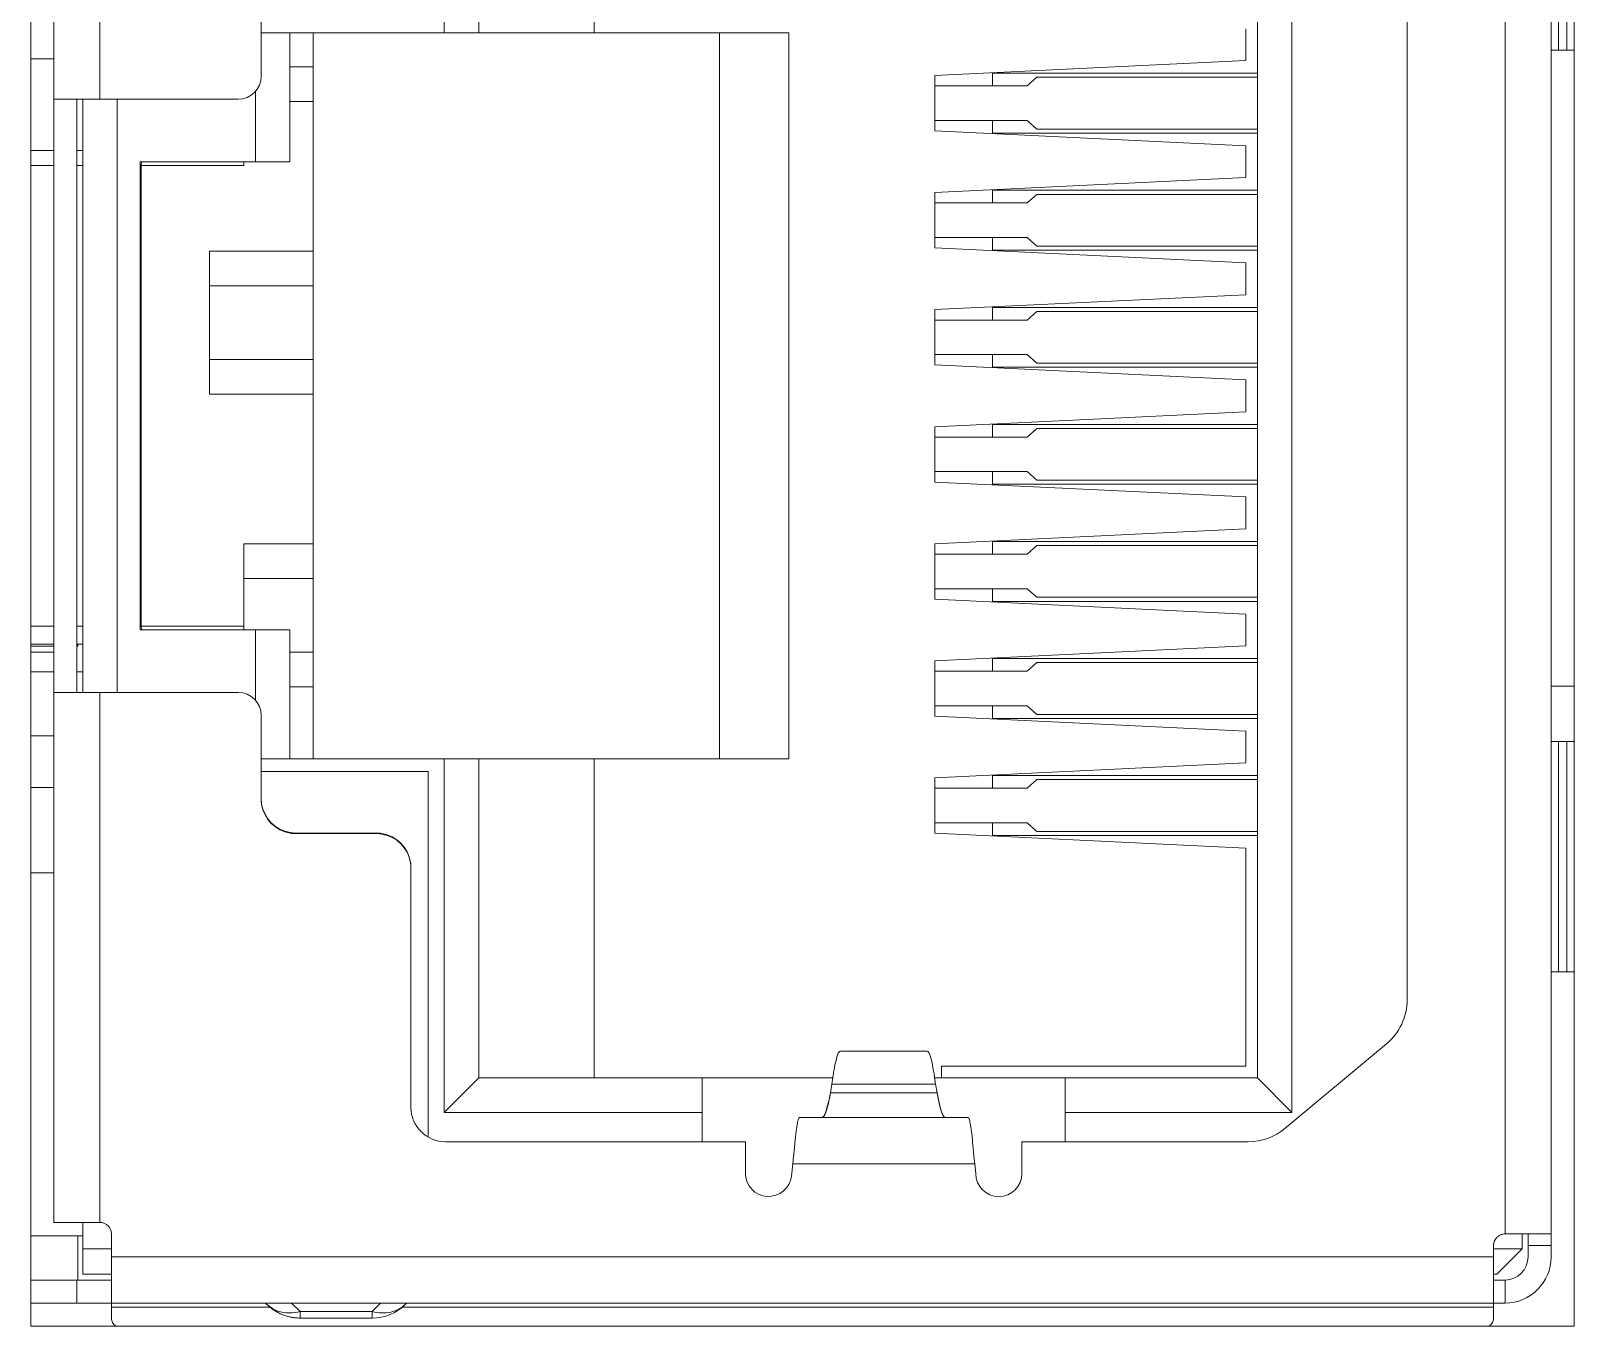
# Model space of a CAD drawing. Header units: millimetres. Extents: x 0 to 900, y 0 to 297.
# Drawn here: x 707.22 to 708.895, y 147.562 to 148.967 of the extents above; entities that cross this region are included whole.
import ezdxf

# ---------------------------------------------------------------- set-up
doc = ezdxf.new("R2010")
doc.units = ezdxf.units.MM

# ---------------------------------------------------------------- blocks, each defined once
blk = doc.blocks.new('DVS-005R00')
at = {"color": 7, "linetype": 'Continuous', "lineweight": 0}
for p, q in [((7.75, 76.05), (7.75, 92.2)), ((21.15, 92.2), (21.15, 76.05)), ((20.55, 76.85), (20.55, 91.4)), ((20.55, 76.85), (20.55, 91.4)), ((20.95, 91.4), (20.95, 76.85)), ((20.95, 91.4), (20.95, 76.85)), ((7.95, 86.7), (7.95, 91.3)), ((7.95, 86.7), (7.95, 91.3)), ((8.35, 91.3), (8.35, 86.7)), ((8.35, 91.3), (8.35, 86.7)), ((11.34, 87.275), (11.34, 90.345)), ((11.34, 90.345), (11.34, 87.275)), ((18.7, 90.345), (18.7, 77.905)), ((18.7, 77.905), (18.7, 90.345)), ((9.75, 90.3), (9.75, 86.9)), ((9.75, 86.9), (9.75, 90.3)), ((11.64, 90.045), (11.64, 87.275)), ((11.64, 87.275), (11.64, 90.045)), ((12.64, 87.275), (12.64, 90.045)), ((18.4, 78.205), (18.4, 90.045)), ((18.4, 78.205), (18.4, 90.045)), ((19.7, 78.884), (19.7, 89.366)), ((19.7, 78.884), (19.7, 89.366)), ((21.015, 89.125), (21.015, 87.125)), ((21.088, 87.125), (21.088, 89.125)), ((11.34, 87.275), (9.75, 87.275)), ((9.75, 87.275), (11.34, 87.275)), ((10, 87.275), (10, 86.155)), ((10, 86.155), (10, 87.275)), ((10.2, 87.275), (10.2, 80.975)), ((10.2, 87.275), (10.2, 80.975)), ((11.34, 87.275), (11.64, 87.275)), ((11.34, 87.275), (11.64, 87.275)), ((11.64, 87.275), (12.64, 87.275)), ((14.33, 87.275), (12.64, 87.275)), ((14.33, 87.275), (12.64, 87.275)), ((13.73, 80.975), (13.73, 87.275)), ((13.73, 80.975), (13.73, 87.275)), ((14.33, 87.275), (14.33, 80.975)), ((14.33, 80.975), (14.33, 87.275)), ((18.3, 87.311), (18.3, 87.035)), ((18.3, 87.311), (18.3, 87.035)), ((20.95, 87.125), (21.015, 87.125)), ((21.015, 87.125), (21.088, 87.125)), ((21.088, 87.125), (21.15, 87.125)), ((7.75, 87.05), (7.95, 87.05)), ((7.95, 87.05), (7.75, 87.05)), ((10, 86.98), (10.2, 86.98)), ((10, 86.98), (10.2, 86.98)), ((18.3, 87.035), (15.6, 86.905)), ((18.3, 87.035), (15.6, 86.905)), ((15.6, 86.905), (15.6, 86.815)), ((15.6, 86.905), (15.6, 86.815)), ((18.4, 86.925), (16.1, 86.925)), ((16.1, 86.925), (16.1, 86.815)), ((16.1, 86.925), (16.1, 86.815)), ((18.4, 86.925), (16.1, 86.925)), ((16.402, 86.815), (16.485, 86.89)), ((16.402, 86.815), (16.485, 86.89)), ((16.485, 86.89), (18.4, 86.89)), ((18.4, 86.89), (16.485, 86.89)), ((7.95, 86.7), (8.168, 86.7)), ((7.95, 86.7), (7.95, 81.55)), ((7.95, 86.7), (8.168, 86.7)), ((7.95, 86.7), (7.95, 81.55)), ((8.15, 81.55), (8.15, 86.7)), ((8.15, 86.7), (8.15, 81.55)), ((8.168, 86.7), (8.35, 86.7)), ((8.168, 86.7), (8.35, 86.7)), ((8.2, 81.55), (8.2, 86.7)), ((8.2, 86.7), (8.2, 81.55)), ((9.55, 86.7), (8.35, 86.7)), ((8.35, 86.7), (9.55, 86.7)), ((8.5, 86.7), (8.5, 81.55)), ((8.5, 81.55), (8.5, 86.7)), ((9.7, 86.155), (9.7, 86.769)), ((9.7, 86.769), (9.7, 86.155)), ((15.6, 86.815), (16.402, 86.815)), ((15.6, 86.815), (15.6, 86.515)), ((15.6, 86.815), (15.6, 86.515)), ((15.6, 86.815), (16.402, 86.815)), ((10.2, 86.68), (10, 86.68)), ((10.2, 86.68), (10, 86.68)), ((16.402, 86.515), (15.6, 86.515)), ((15.6, 86.515), (15.6, 86.425)), ((15.6, 86.515), (15.6, 86.425)), ((16.402, 86.515), (15.6, 86.515)), ((16.1, 86.515), (16.1, 86.405)), ((16.1, 86.515), (16.1, 86.405)), ((16.485, 86.44), (16.402, 86.515)), ((16.485, 86.44), (16.402, 86.515)), ((18.4, 86.44), (16.485, 86.44)), ((16.485, 86.44), (18.4, 86.44)), ((15.6, 86.425), (18.3, 86.295)), ((15.6, 86.425), (18.3, 86.295)), ((16.1, 86.405), (18.4, 86.405)), ((16.1, 86.405), (18.4, 86.405)), ((7.95, 86.255), (7.75, 86.255)), ((7.75, 86.255), (7.95, 86.255)), ((8.2, 86.255), (8.15, 86.255)), ((8.15, 86.255), (8.2, 86.255)), ((18.3, 86.295), (18.3, 86.019)), ((18.3, 86.295), (18.3, 86.019)), ((7.95, 86.125), (7.75, 86.125)), ((7.95, 86.125), (7.75, 86.125)), ((8.2, 86.125), (8.15, 86.125)), ((8.2, 86.125), (8.15, 86.125)), ((8.7, 86.155), (8.7, 82.095)), ((9.7, 86.155), (8.7, 86.155)), ((8.7, 86.155), (9.7, 86.155)), ((8.7, 82.095), (8.7, 86.155)), ((8.707, 86.125), (8.711, 86.154)), ((8.711, 86.154), (8.707, 86.125)), ((8.707, 82.125), (8.707, 86.125)), ((8.707, 86.125), (9.6, 86.125)), ((8.707, 86.125), (8.707, 82.125)), ((9.6, 86.125), (8.707, 86.125)), ((9.6, 86.125), (9.6, 86.155)), ((9.6, 86.125), (9.6, 86.155)), ((9.7, 86.155), (10, 86.155)), ((9.7, 86.155), (10, 86.155)), ((18.3, 86.019), (15.6, 85.889)), ((18.3, 86.019), (15.6, 85.889)), ((18.4, 85.909), (16.1, 85.909)), ((16.1, 85.909), (16.1, 85.799)), ((16.1, 85.909), (16.1, 85.799)), ((18.4, 85.909), (16.1, 85.909)), ((15.6, 85.889), (15.6, 85.799)), ((15.6, 85.889), (15.6, 85.799)), ((15.6, 85.799), (16.402, 85.799)), ((15.6, 85.799), (15.6, 85.499)), ((15.6, 85.799), (15.6, 85.499)), ((15.6, 85.799), (16.402, 85.799)), ((16.402, 85.799), (16.485, 85.874)), ((16.402, 85.799), (16.485, 85.874)), ((16.485, 85.874), (18.4, 85.874)), ((18.4, 85.874), (16.485, 85.874)), ((16.402, 85.499), (15.6, 85.499)), ((15.6, 85.499), (15.6, 85.409)), ((15.6, 85.499), (15.6, 85.409)), ((16.402, 85.499), (15.6, 85.499)), ((16.1, 85.499), (16.1, 85.389)), ((16.1, 85.499), (16.1, 85.389)), ((16.485, 85.424), (16.402, 85.499)), ((16.485, 85.424), (16.402, 85.499)), ((9.3, 84.14), (9.3, 85.38)), ((9.3, 85.38), (10.2, 85.38)), ((9.3, 85.38), (9.3, 84.14)), ((10.2, 85.38), (9.3, 85.38)), ((15.6, 85.409), (18.3, 85.279)), ((15.6, 85.409), (18.3, 85.279)), ((16.1, 85.389), (18.4, 85.389)), ((16.1, 85.389), (18.4, 85.389)), ((18.4, 85.424), (16.485, 85.424)), ((16.485, 85.424), (18.4, 85.424)), ((18.3, 85.279), (18.3, 85.003)), ((18.3, 85.279), (18.3, 85.003)), ((10.2, 85.08), (9.3, 85.08)), ((10.2, 85.08), (9.3, 85.08)), ((18.3, 85.003), (15.6, 84.873)), ((18.3, 85.003), (15.6, 84.873)), ((15.6, 84.873), (15.6, 84.783)), ((15.6, 84.873), (15.6, 84.783)), ((18.4, 84.893), (16.1, 84.893)), ((16.1, 84.893), (16.1, 84.783)), ((16.1, 84.893), (16.1, 84.783)), ((18.4, 84.893), (16.1, 84.893)), ((16.402, 84.783), (16.485, 84.858)), ((16.402, 84.783), (16.485, 84.858)), ((16.485, 84.858), (18.4, 84.858)), ((18.4, 84.858), (16.485, 84.858)), ((15.6, 84.783), (16.402, 84.783)), ((15.6, 84.783), (15.6, 84.483)), ((15.6, 84.783), (15.6, 84.483)), ((15.6, 84.783), (16.402, 84.783)), ((9.3, 84.44), (10.2, 84.44)), ((9.3, 84.44), (10.2, 84.44)), ((16.402, 84.483), (15.6, 84.483)), ((15.6, 84.483), (15.6, 84.393)), ((15.6, 84.483), (15.6, 84.393)), ((16.402, 84.483), (15.6, 84.483)), ((16.1, 84.483), (16.1, 84.373)), ((16.1, 84.483), (16.1, 84.373)), ((16.485, 84.408), (16.402, 84.483)), ((16.485, 84.408), (16.402, 84.483)), ((15.6, 84.393), (18.3, 84.263)), ((15.6, 84.393), (18.3, 84.263)), ((16.1, 84.373), (18.4, 84.373)), ((16.1, 84.373), (18.4, 84.373)), ((18.4, 84.408), (16.485, 84.408)), ((16.485, 84.408), (18.4, 84.408)), ((18.3, 84.263), (18.3, 83.987)), ((18.3, 84.263), (18.3, 83.987)), ((10.2, 84.14), (9.3, 84.14)), ((9.3, 84.14), (10.2, 84.14)), ((18.3, 83.987), (15.6, 83.857)), ((18.3, 83.987), (15.6, 83.857)), ((15.6, 83.857), (15.6, 83.767)), ((15.6, 83.857), (15.6, 83.767)), ((15.6, 83.767), (16.402, 83.767)), ((15.6, 83.767), (15.6, 83.467)), ((15.6, 83.767), (15.6, 83.467)), ((15.6, 83.767), (16.402, 83.767)), ((18.4, 83.877), (16.1, 83.877)), ((16.1, 83.877), (16.1, 83.767)), ((16.1, 83.877), (16.1, 83.767)), ((18.4, 83.877), (16.1, 83.877)), ((16.402, 83.767), (16.485, 83.842)), ((16.402, 83.767), (16.485, 83.842)), ((16.485, 83.842), (18.4, 83.842)), ((18.4, 83.842), (16.485, 83.842)), ((16.402, 83.467), (15.6, 83.467)), ((15.6, 83.467), (15.6, 83.377)), ((15.6, 83.467), (15.6, 83.377)), ((16.402, 83.467), (15.6, 83.467)), ((15.6, 83.377), (18.3, 83.247)), ((15.6, 83.377), (18.3, 83.247)), ((16.1, 83.467), (16.1, 83.357)), ((16.1, 83.467), (16.1, 83.357)), ((16.1, 83.357), (18.4, 83.357)), ((16.1, 83.357), (18.4, 83.357)), ((16.485, 83.392), (16.402, 83.467)), ((16.485, 83.392), (16.402, 83.467)), ((18.4, 83.392), (16.485, 83.392)), ((16.485, 83.392), (18.4, 83.392)), ((18.3, 83.247), (18.3, 82.971)), ((18.3, 83.247), (18.3, 82.971)), ((18.3, 82.971), (15.6, 82.841)), ((18.3, 82.971), (15.6, 82.841)), ((9.6, 82.84), (9.6, 82.125)), ((9.6, 82.84), (10.2, 82.84)), ((9.6, 82.84), (9.6, 82.125)), ((10.2, 82.84), (9.6, 82.84)), ((15.6, 82.841), (15.6, 82.751)), ((15.6, 82.841), (15.6, 82.751)), ((18.4, 82.861), (16.1, 82.861)), ((16.1, 82.861), (16.1, 82.751)), ((16.1, 82.861), (16.1, 82.751)), ((18.4, 82.861), (16.1, 82.861)), ((16.402, 82.751), (16.485, 82.826)), ((16.402, 82.751), (16.485, 82.826)), ((16.485, 82.826), (18.4, 82.826)), ((18.4, 82.826), (16.485, 82.826)), ((15.6, 82.751), (16.402, 82.751)), ((15.6, 82.751), (15.6, 82.451)), ((15.6, 82.751), (16.402, 82.751)), ((15.6, 82.751), (15.6, 82.451)), ((10.2, 82.54), (9.6, 82.54)), ((10.2, 82.54), (9.6, 82.54)), ((16.402, 82.451), (15.6, 82.451)), ((15.6, 82.451), (15.6, 82.361)), ((16.402, 82.451), (15.6, 82.451)), ((15.6, 82.451), (15.6, 82.361)), ((16.1, 82.451), (16.1, 82.341)), ((16.1, 82.451), (16.1, 82.341)), ((16.485, 82.376), (16.402, 82.451)), ((16.485, 82.376), (16.402, 82.451)), ((15.6, 82.361), (18.3, 82.231)), ((15.6, 82.361), (18.3, 82.231)), ((16.1, 82.341), (18.4, 82.341)), ((16.1, 82.341), (18.4, 82.341)), ((18.4, 82.376), (16.485, 82.376)), ((16.485, 82.376), (18.4, 82.376)), ((18.3, 82.231), (18.3, 81.955)), ((18.3, 82.231), (18.3, 81.955)), ((7.95, 82.125), (7.75, 82.125)), ((7.75, 82.125), (7.95, 82.125)), ((8.2, 82.125), (8.15, 82.125)), ((8.15, 82.125), (8.2, 82.125)), ((8.7, 82.095), (9.7, 82.095)), ((8.7, 82.095), (9.7, 82.095)), ((8.711, 82.096), (8.707, 82.125)), ((8.707, 82.125), (9.6, 82.125)), ((8.707, 82.125), (8.711, 82.096)), ((9.6, 82.125), (8.707, 82.125)), ((9.6, 82.095), (9.6, 82.125)), ((9.6, 82.095), (9.6, 82.125)), ((10, 82.095), (9.7, 82.095)), ((9.7, 81.481), (9.7, 82.095)), ((10, 82.095), (9.7, 82.095)), ((9.7, 82.095), (9.7, 81.481)), ((10, 82.095), (10, 80.975)), ((10, 80.975), (10, 82.095)), ((7.75, 81.97), (7.95, 81.97)), ((7.95, 81.97), (7.75, 81.97)), ((7.95, 81.952), (7.75, 81.952)), ((7.75, 81.901), (7.95, 81.901)), ((8.15, 81.97), (8.2, 81.97)), ((8.2, 81.97), (8.15, 81.97)), ((8.159, 81.952), (8.15, 81.952)), ((8.159, 81.952), (8.159, 81.97)), ((10, 81.9), (10.2, 81.9)), ((10, 81.9), (10.2, 81.9)), ((18.3, 81.955), (15.6, 81.825)), ((18.3, 81.955), (15.6, 81.825)), ((15.6, 81.825), (15.6, 81.735)), ((15.6, 81.825), (15.6, 81.735)), ((18.4, 81.845), (16.1, 81.845)), ((16.1, 81.845), (16.1, 81.735)), ((16.1, 81.845), (16.1, 81.735)), ((18.4, 81.845), (16.1, 81.845)), ((16.402, 81.735), (16.485, 81.81)), ((16.402, 81.735), (16.485, 81.81)), ((16.485, 81.81), (18.4, 81.81)), ((18.4, 81.81), (16.485, 81.81)), ((7.95, 81.729), (7.75, 81.729)), ((8.2, 81.729), (8.15, 81.729)), ((15.6, 81.735), (16.402, 81.735)), ((15.6, 81.735), (15.6, 81.435)), ((15.6, 81.735), (15.6, 81.435)), ((15.6, 81.735), (16.402, 81.735)), ((7.95, 76.95), (7.95, 81.55)), ((7.955, 81.55), (7.95, 81.55)), ((7.955, 81.55), (7.95, 81.55)), ((7.95, 76.95), (7.95, 81.55)), ((7.97, 81.55), (7.955, 81.55)), ((7.97, 81.55), (7.955, 81.55)), ((7.994, 81.55), (7.97, 81.55)), ((7.994, 81.55), (7.97, 81.55)), ((8.027, 81.55), (7.994, 81.55)), ((8.027, 81.55), (7.994, 81.55)), ((8.067, 81.55), (8.027, 81.55)), ((8.067, 81.55), (8.027, 81.55)), ((8.115, 81.55), (8.067, 81.55)), ((8.115, 81.55), (8.067, 81.55)), ((8.15, 81.55), (8.115, 81.55)), ((8.15, 81.55), (8.115, 81.55)), ((8.168, 81.55), (8.15, 81.55)), ((8.168, 81.55), (8.15, 81.55)), ((8.226, 81.55), (8.168, 81.55)), ((8.226, 81.55), (8.168, 81.55)), ((8.286, 81.55), (8.226, 81.55)), ((8.286, 81.55), (8.226, 81.55)), ((8.35, 81.55), (8.286, 81.55)), ((8.35, 81.55), (8.286, 81.55)), ((8.35, 81.55), (9.55, 81.55)), ((8.35, 81.55), (8.35, 76.95)), ((8.35, 81.55), (9.55, 81.55)), ((8.35, 81.55), (8.35, 76.95)), ((10.2, 81.6), (10, 81.6)), ((10, 81.6), (10.2, 81.6)), ((20.95, 81.604), (21.15, 81.604)), ((9.75, 81.35), (9.75, 80.63)), ((9.75, 81.35), (9.75, 80.63)), ((16.402, 81.435), (15.6, 81.435)), ((15.6, 81.435), (15.6, 81.345)), ((15.6, 81.435), (15.6, 81.345)), ((16.402, 81.435), (15.6, 81.435)), ((15.6, 81.345), (18.3, 81.215)), ((15.6, 81.345), (18.3, 81.215)), ((16.1, 81.435), (16.1, 81.325)), ((16.1, 81.435), (16.1, 81.325)), ((16.485, 81.36), (16.402, 81.435)), ((16.485, 81.36), (16.402, 81.435)), ((18.4, 81.36), (16.485, 81.36)), ((16.485, 81.36), (18.4, 81.36)), ((16.1, 81.325), (18.4, 81.325)), ((16.1, 81.325), (18.4, 81.325)), ((18.3, 81.215), (18.3, 80.939)), ((18.3, 81.215), (18.3, 80.939)), ((7.95, 81.175), (7.75, 81.175)), ((7.75, 81.175), (7.95, 81.175)), ((21.015, 81.125), (20.95, 81.125)), ((21.015, 81.125), (21.088, 81.125)), ((21.015, 81.125), (21.015, 79.125)), ((21.15, 81.125), (21.088, 81.125)), ((21.088, 79.125), (21.088, 81.125)), ((9.75, 80.975), (11.34, 80.975)), ((11.34, 80.975), (9.75, 80.975)), ((11.64, 80.975), (11.34, 80.975)), ((11.34, 77.905), (11.34, 80.975)), ((11.64, 80.975), (11.34, 80.975)), ((11.34, 80.975), (11.34, 77.905)), ((11.64, 80.975), (11.64, 78.205)), ((12.64, 80.975), (11.64, 80.975)), ((11.64, 80.975), (11.64, 78.205)), ((12.64, 80.975), (14.33, 80.975)), ((12.64, 80.975), (12.64, 78.205)), ((12.64, 80.975), (14.33, 80.975)), ((18.3, 80.939), (15.6, 80.809)), ((18.3, 80.939), (15.6, 80.809)), ((9.75, 80.865), (11.2, 80.865)), ((11.2, 77.691), (11.2, 80.865)), ((15.6, 80.809), (15.6, 80.719)), ((15.6, 80.719), (15.6, 80.809)), ((18.4, 80.829), (16.1, 80.829)), ((16.1, 80.829), (16.1, 80.719)), ((16.1, 80.829), (16.1, 80.719)), ((18.4, 80.829), (16.1, 80.829)), ((7.75, 80.725), (7.95, 80.725)), ((7.95, 80.725), (7.75, 80.725)), ((15.6, 80.719), (16.402, 80.719)), ((15.6, 80.719), (15.6, 80.419)), ((15.6, 80.719), (16.402, 80.719)), ((15.6, 80.419), (15.6, 80.719)), ((16.402, 80.719), (16.485, 80.794)), ((16.402, 80.719), (16.485, 80.794)), ((16.485, 80.794), (18.4, 80.794)), ((18.4, 80.794), (16.485, 80.794)), ((9.75, 80.63), (9.75, 80.625)), ((16.402, 80.419), (15.6, 80.419)), ((15.6, 80.419), (15.6, 80.329)), ((16.402, 80.419), (15.6, 80.419)), ((15.6, 80.329), (15.6, 80.419)), ((16.1, 80.419), (16.1, 80.309)), ((16.1, 80.419), (16.1, 80.309)), ((16.485, 80.344), (16.402, 80.419)), ((16.485, 80.344), (16.402, 80.419)), ((10.75, 80.33), (10.05, 80.33)), ((10.05, 80.325), (10.75, 80.325)), ((15.6, 80.329), (18.3, 80.199)), ((15.6, 80.329), (18.3, 80.199)), ((16.1, 80.309), (18.4, 80.309)), ((16.1, 80.309), (18.4, 80.309)), ((18.4, 80.344), (16.485, 80.344)), ((16.485, 80.344), (18.4, 80.344)), ((18.3, 80.199), (18.3, 78.305)), ((18.3, 80.199), (18.3, 78.305)), ((11.05, 80.025), (11.05, 80.03)), ((11.05, 80.025), (11.05, 77.95)), ((11.05, 77.95), (11.05, 80.025)), ((7.75, 79.985), (7.95, 79.985)), ((7.75, 79.985), (7.95, 79.985)), ((20.95, 79.125), (21.015, 79.125)), ((21.088, 79.125), (21.015, 79.125)), ((21.088, 79.125), (21.15, 79.125)), ((14.749, 78.388), (14.755, 78.406)), ((14.749, 78.388), (14.755, 78.406)), ((14.755, 78.406), (14.76, 78.418)), ((14.755, 78.406), (14.76, 78.418)), ((14.76, 78.418), (14.772, 78.434)), ((14.76, 78.418), (14.772, 78.434)), ((14.772, 78.434), (14.779, 78.437)), ((14.772, 78.434), (14.779, 78.437)), ((14.779, 78.437), (15.531, 78.437)), ((14.779, 78.437), (15.531, 78.437)), ((15.531, 78.437), (15.539, 78.434)), ((15.531, 78.437), (15.539, 78.434)), ((15.539, 78.434), (15.542, 78.43)), ((15.539, 78.434), (15.542, 78.43)), ((15.542, 78.43), (15.55, 78.418)), ((15.542, 78.43), (15.55, 78.418)), ((15.55, 78.418), (15.555, 78.405)), ((15.55, 78.418), (15.555, 78.405)), ((15.555, 78.405), (15.561, 78.388)), ((15.555, 78.405), (15.561, 78.388)), ((18.639, 77.766), (19.52, 78.5)), ((18.639, 77.766), (19.52, 78.5)), ((14.72, 78.251), (14.727, 78.292)), ((14.72, 78.251), (14.727, 78.292)), ((14.727, 78.292), (14.732, 78.318)), ((14.727, 78.292), (14.732, 78.318)), ((14.732, 78.318), (14.738, 78.346)), ((14.732, 78.318), (14.738, 78.346)), ((14.738, 78.346), (14.744, 78.368)), ((14.738, 78.346), (14.744, 78.368)), ((14.744, 78.368), (14.749, 78.388)), ((14.744, 78.368), (14.749, 78.388)), ((15.561, 78.388), (15.567, 78.367)), ((15.561, 78.388), (15.567, 78.367)), ((15.567, 78.367), (15.572, 78.346)), ((15.567, 78.367), (15.572, 78.346)), ((15.572, 78.346), (15.579, 78.317)), ((15.572, 78.346), (15.579, 78.317)), ((15.579, 78.317), (15.583, 78.292)), ((15.579, 78.317), (15.583, 78.292)), ((15.583, 78.292), (15.591, 78.251)), ((15.583, 78.292), (15.591, 78.251)), ((18.3, 78.305), (15.658, 78.305)), ((15.658, 78.305), (15.658, 78.225)), ((15.658, 78.305), (15.658, 78.225)), ((18.3, 78.305), (15.658, 78.305)), ((11.34, 77.905), (11.64, 78.205)), ((11.34, 77.905), (11.64, 78.205)), ((11.64, 78.205), (13.58, 78.205)), ((13.58, 78.205), (11.64, 78.205)), ((14.713, 78.205), (13.58, 78.205)), ((13.58, 77.905), (13.58, 78.205)), ((13.58, 77.905), (13.58, 78.205)), ((14.713, 78.205), (13.58, 78.205)), ((14.693, 78.074), (14.705, 78.151)), ((14.693, 78.074), (14.705, 78.151)), ((14.705, 78.151), (14.716, 78.227)), ((14.705, 78.151), (14.716, 78.227)), ((15.606, 78.151), (14.705, 78.151)), ((15.606, 78.151), (14.705, 78.151)), ((15.594, 78.227), (15.606, 78.151)), ((15.594, 78.227), (15.606, 78.151)), ((16.73, 78.205), (15.598, 78.205)), ((16.73, 78.205), (15.598, 78.205)), ((15.606, 78.151), (15.618, 78.074)), ((15.606, 78.151), (15.618, 78.074)), ((15.658, 78.225), (15.658, 78.205)), ((15.658, 78.225), (15.658, 78.205)), ((16.73, 78.205), (16.73, 77.905)), ((16.73, 78.205), (18.4, 78.205)), ((16.73, 78.205), (16.73, 77.905)), ((16.73, 78.205), (18.4, 78.205)), ((18.7, 77.905), (18.4, 78.205)), ((18.7, 77.905), (18.4, 78.205)), ((14.674, 77.984), (14.683, 78.027)), ((14.683, 78.027), (14.693, 78.074)), ((14.693, 78.074), (15.618, 78.074)), ((14.693, 78.074), (15.618, 78.074)), ((15.618, 78.074), (15.627, 78.027)), ((15.618, 78.074), (15.646, 77.947)), ((15.627, 78.027), (15.636, 77.984)), ((13.58, 77.905), (11.34, 77.905)), ((11.34, 77.905), (13.58, 77.905)), ((13.58, 77.905), (13.58, 77.65)), ((13.58, 77.905), (13.58, 77.65)), ((14.424, 77.86), (14.418, 77.855)), ((14.418, 77.855), (14.424, 77.86)), ((14.424, 77.86), (15.887, 77.86)), ((14.424, 77.86), (15.887, 77.86)), ((14.646, 77.892), (14.674, 77.984)), ((15.893, 77.855), (15.887, 77.86)), ((15.887, 77.86), (15.893, 77.855)), ((16.73, 77.65), (16.73, 77.905)), ((18.7, 77.905), (16.73, 77.905)), ((16.73, 77.65), (16.73, 77.905)), ((16.73, 77.905), (18.7, 77.905)), ((11.35, 77.65), (13.955, 77.65)), ((11.35, 77.65), (13.955, 77.65)), ((13.955, 77.65), (13.955, 77.375)), ((13.955, 77.65), (13.955, 77.375)), ((16.355, 77.375), (16.355, 77.65)), ((16.355, 77.65), (18.319, 77.65)), ((16.355, 77.375), (16.355, 77.65)), ((16.355, 77.65), (18.319, 77.65)), ((14.354, 77.351), (14.367, 77.46)), ((14.354, 77.351), (14.367, 77.46)), ((14.372, 77.522), (14.367, 77.46)), ((14.367, 77.46), (14.372, 77.522)), ((15.945, 77.46), (14.367, 77.46)), ((15.945, 77.46), (14.367, 77.46)), ((15.945, 77.46), (15.939, 77.522)), ((15.939, 77.522), (15.945, 77.46)), ((15.945, 77.46), (15.955, 77.375)), ((15.945, 77.46), (15.955, 77.375)), ((7.95, 76.95), (8.168, 76.95)), ((7.95, 76.95), (8.168, 76.95)), ((8.168, 76.95), (8.35, 76.95)), ((8.168, 76.95), (8.35, 76.95)), ((8.2, 76.72), (8.2, 76.95)), ((8.2, 76.95), (8.2, 76.72)), ((7.75, 76.835), (8.2, 76.835)), ((7.75, 76.835), (8.2, 76.835)), ((8.159, 76.45), (8.159, 76.835)), ((8.45, 76.65), (8.45, 76.85)), ((8.45, 76.85), (8.45, 76.65)), ((20.55, 76.85), (20.599, 76.85)), ((20.55, 76.85), (20.599, 76.85)), ((20.599, 76.85), (20.75, 76.85)), ((20.599, 76.85), (20.75, 76.85)), ((20.7, 76.85), (20.7, 76.72)), ((20.7, 76.72), (20.7, 76.85)), ((20.75, 76.85), (20.75, 76.75)), ((20.75, 76.85), (20.946, 76.85)), ((20.75, 76.85), (20.75, 76.75)), ((20.75, 76.85), (20.946, 76.85)), ((20.946, 76.85), (20.95, 76.85)), ((20.946, 76.85), (20.95, 76.85)), ((20.95, 76.842), (20.95, 76.848)), ((20.95, 76.842), (20.95, 76.848)), ((20.95, 76.833), (20.95, 76.842)), ((20.95, 76.833), (20.95, 76.842)), ((20.95, 76.821), (20.95, 76.833)), ((20.95, 76.821), (20.95, 76.833)), ((20.95, 76.806), (20.95, 76.821)), ((20.95, 76.806), (20.95, 76.821)), ((20.95, 76.789), (20.95, 76.806)), ((20.95, 76.789), (20.95, 76.806)), ((20.95, 76.77), (20.95, 76.789)), ((20.95, 76.77), (20.95, 76.789)), ((8.2, 76.72), (8.2, 76.5)), ((8.2, 76.72), (8.45, 76.72)), ((8.2, 76.72), (8.45, 76.72)), ((8.2, 76.72), (8.2, 76.5)), ((8.45, 76.65), (8.45, 76.586)), ((8.45, 76.65), (20.45, 76.65)), ((8.45, 76.65), (8.45, 76.586)), ((8.45, 76.65), (20.45, 76.65)), ((20.45, 76.75), (20.45, 76.65)), ((20.45, 76.75), (20.45, 76.65)), ((20.45, 76.72), (20.7, 76.72)), ((20.45, 76.72), (20.7, 76.72)), ((20.45, 76.468), (20.45, 76.65)), ((20.45, 76.468), (20.45, 76.65)), ((20.48, 76.5), (20.7, 76.72)), ((20.48, 76.5), (20.7, 76.72)), ((20.75, 76.75), (20.75, 76.65)), ((20.95, 76.75), (20.75, 76.75)), ((20.75, 76.65), (20.75, 76.75)), ((20.95, 76.75), (20.75, 76.75)), ((20.95, 76.75), (20.95, 76.77)), ((20.95, 76.75), (20.95, 76.77)), ((20.95, 76.65), (20.95, 76.75)), ((20.95, 76.65), (20.95, 76.75)), ((8.45, 76.586), (8.45, 76.526)), ((8.45, 76.586), (8.45, 76.526)), ((8.45, 76.526), (8.45, 76.468)), ((8.45, 76.526), (8.45, 76.468)), ((8.15, 76.45), (7.75, 76.45)), ((7.75, 76.45), (8.15, 76.45)), ((8.435, 76.45), (8.15, 76.45)), ((8.15, 76.25), (8.15, 76.45)), ((8.435, 76.45), (8.15, 76.45)), ((8.15, 76.25), (8.15, 76.45)), ((8.2, 76.5), (8.45, 76.5)), ((8.2, 76.5), (8.45, 76.5)), ((8.45, 76.45), (8.435, 76.45)), ((8.45, 76.45), (8.435, 76.45)), ((8.45, 76.468), (8.45, 76.45)), ((8.45, 76.468), (8.45, 76.45)), ((8.45, 76.45), (8.45, 76.415)), ((8.45, 76.45), (8.45, 76.415)), ((8.45, 76.415), (8.45, 76.367)), ((8.45, 76.415), (8.45, 76.367)), ((20.45, 76.5), (20.48, 76.5)), ((20.45, 76.5), (20.48, 76.5)), ((20.45, 76.25), (20.45, 76.468)), ((20.45, 76.25), (20.45, 76.468)), ((20.55, 76.45), (20.45, 76.45)), ((20.55, 76.45), (20.45, 76.45)), ((20.55, 76.45), (20.55, 76.25)), ((20.55, 76.45), (20.55, 76.25)), ((7.75, 76.25), (8.15, 76.25)), ((7.75, 76.25), (8.15, 76.25)), ((8.15, 76.25), (8.198, 76.25)), ((8.15, 76.25), (8.198, 76.25)), ((8.198, 76.25), (8.243, 76.25)), ((8.198, 76.25), (8.243, 76.25)), ((8.243, 76.25), (8.286, 76.25)), ((8.243, 76.25), (8.286, 76.25)), ((8.286, 76.25), (8.326, 76.25)), ((8.286, 76.25), (8.326, 76.25)), ((8.326, 76.25), (8.362, 76.25)), ((8.326, 76.25), (8.362, 76.25)), ((8.362, 76.25), (8.393, 76.25)), ((8.362, 76.25), (8.393, 76.25)), ((8.393, 76.25), (8.417, 76.25)), ((8.393, 76.25), (8.417, 76.25)), ((8.417, 76.25), (8.435, 76.25)), ((8.417, 76.25), (8.435, 76.25)), ((8.435, 76.25), (8.446, 76.25)), ((8.435, 76.25), (8.446, 76.25)), ((8.45, 76.367), (8.45, 76.327)), ((8.45, 76.367), (8.45, 76.327)), ((8.45, 76.327), (8.45, 76.294)), ((8.45, 76.327), (8.45, 76.294)), ((8.45, 76.294), (8.45, 76.27)), ((8.45, 76.294), (8.45, 76.27)), ((8.45, 76.27), (8.45, 76.255)), ((8.45, 76.27), (8.45, 76.255)), ((8.45, 76.255), (8.45, 76.25)), ((8.45, 76.255), (8.45, 76.25)), ((20.45, 76.25), (8.45, 76.25)), ((8.45, 76.25), (8.45, 76.214)), ((8.45, 76.25), (8.45, 76.214)), ((20.45, 76.25), (8.45, 76.25)), ((9.787, 76.25), (9.797, 76.24)), ((9.787, 76.25), (9.797, 76.24)), ((10.087, 76.176), (10.013, 76.25)), ((10.087, 76.176), (10.013, 76.25)), ((10.787, 76.25), (10.713, 76.176)), ((10.787, 76.25), (10.713, 76.176)), ((11.003, 76.24), (11.013, 76.25)), ((11.003, 76.24), (11.013, 76.25)), ((20.452, 76.25), (20.458, 76.25)), ((20.452, 76.25), (20.458, 76.25)), ((20.458, 76.25), (20.467, 76.25)), ((20.458, 76.25), (20.467, 76.25)), ((20.467, 76.25), (20.479, 76.25)), ((20.467, 76.25), (20.479, 76.25)), ((20.479, 76.25), (20.494, 76.25)), ((20.479, 76.25), (20.494, 76.25)), ((20.494, 76.25), (20.511, 76.25)), ((20.494, 76.25), (20.511, 76.25)), ((20.511, 76.25), (20.53, 76.25)), ((20.511, 76.25), (20.53, 76.25)), ((20.53, 76.25), (20.55, 76.25)), ((20.53, 76.25), (20.55, 76.25)), ((8.45, 76.214), (8.45, 76.116)), ((9.797, 76.214), (8.45, 76.214)), ((8.45, 76.214), (8.45, 76.116)), ((9.797, 76.214), (8.45, 76.214)), ((9.797, 76.24), (9.847, 76.202)), ((9.826, 76.214), (9.797, 76.214)), ((9.826, 76.214), (9.797, 76.214)), ((10.087, 76.176), (10.713, 76.176)), ((10.087, 76.176), (10.087, 76.12)), ((10.087, 76.176), (10.713, 76.176)), ((10.087, 76.176), (10.087, 76.12)), ((10.713, 76.12), (10.087, 76.12)), ((10.713, 76.12), (10.087, 76.12)), ((10.713, 76.12), (10.713, 76.176)), ((10.713, 76.12), (10.713, 76.176)), ((11.003, 76.214), (10.973, 76.214)), ((11.003, 76.214), (10.973, 76.214)), ((20.45, 76.214), (11.003, 76.214)), ((20.45, 76.214), (11.003, 76.214)), ((20.45, 76.241), (20.45, 76.246)), ((20.45, 76.241), (20.45, 76.246)), ((20.45, 76.234), (20.45, 76.241)), ((20.45, 76.234), (20.45, 76.241)), ((20.45, 76.225), (20.45, 76.234)), ((20.45, 76.225), (20.45, 76.234)), ((20.45, 76.214), (20.45, 76.225)), ((20.45, 76.214), (20.45, 76.225)), ((20.45, 76.214), (20.45, 76.116)), ((20.45, 76.214), (20.45, 76.116)), ((21.15, 76.05), (7.75, 76.05))]:
    blk.add_line(p, q, dxfattribs=at)
for centre, radius, start, end in [((9.55, 86.9), 0.2, 270, 0), ((9.55, 86.9), 0.2, 270, 0), ((9.55, 81.35), 0.2, 0, 90), ((9.55, 81.35), 0.2, 0, 90), ((10.05, 80.63), 0.3, 180, 180.97), ((10.05, 80.625), 0.3, 180, 189.1504), ((10.05, 80.63), 0.3, 180.97, 189.1504), ((10.05, 80.63), 0.3, 189.1504, 260.8509), ((10.05, 80.625), 0.3, 189.1504, 260.8509), ((10.05, 80.63), 0.3, 260.8509, 270), ((10.05, 80.625), 0.3, 260.8509, 270), ((10.75, 80.03), 0.3, 80.8496, 90), ((10.75, 80.025), 0.3, 80.8496, 90), ((10.75, 80.03), 0.3, 9.1491, 80.8496), ((10.75, 80.025), 0.3, 9.1491, 80.8496), ((10.75, 80.03), 0.3, 0, 9.1491), ((10.75, 80.025), 0.3, 0.97, 9.1491), ((10.75, 80.025), 0.3, 0, 0.97), ((19.2, 78.884), 0.5, 309.8056, 0), ((19.2, 78.884), 0.5, 309.8056, 0), ((17.653, 77.765), 2.973, 170.5836, 171.0653), ((17.653, 77.765), 2.973, 170.5836, 171.0653), ((12.659, 77.764), 2.972, 8.9609, 9.4325), ((12.659, 77.764), 2.972, 8.9609, 9.4325), ((11.35, 77.95), 0.3, 180, 270), ((11.35, 77.95), 0.3, 180, 270), ((18.319, 78.15), 0.5, 270, 309.8056), ((18.319, 78.15), 0.5, 270, 309.8056), ((14.155, 77.375), 0.2, 180, 353.0726), ((14.155, 77.375), 0.2, 180, 353.0726), ((16.155, 77.375), 0.2, 180, 0), ((16.155, 77.375), 0.2, 180, 0), ((8.35, 76.85), 0.1, 0, 90), ((8.35, 76.85), 0.1, 0, 90), ((20.55, 76.75), 0.1, 146.1388, 180), ((20.55, 76.75), 0.1, 157.316, 180), ((20.55, 76.75), 0.1, 146.1388, 157.316), ((20.55, 76.75), 0.1, 141.447, 146.1388), ((20.55, 76.75), 0.1, 141.447, 146.1388), ((20.55, 76.75), 0.1, 134.9998, 141.447), ((20.55, 76.75), 0.1, 134.9998, 141.447), ((20.55, 76.75), 0.1, 131.2144, 134.9998), ((20.55, 76.75), 0.1, 131.2144, 134.9998), ((20.55, 76.75), 0.1, 123.8607, 131.2144), ((20.55, 76.75), 0.1, 123.8607, 131.2144), ((20.55, 76.75), 0.1, 120.0467, 123.8607), ((20.55, 76.75), 0.1, 120.0467, 123.8607), ((20.55, 76.75), 0.1, 112.6835, 120.0467), ((20.55, 76.75), 0.1, 112.6835, 120.0467), ((20.55, 76.75), 0.1, 105.4819, 112.6835), ((20.55, 76.75), 0.1, 105.4818, 112.6835), ((20.55, 76.75), 0.1, 99.7596, 105.4819), ((20.55, 76.75), 0.1, 99.7596, 105.4818), ((20.55, 76.75), 0.1, 89.9996, 99.7596), ((20.55, 76.75), 0.1, 89.9997, 99.7596), ((20.55, 76.65), 0.2, 270, 0), ((20.55, 76.65), 0.4, 270, 0), ((20.55, 76.65), 0.2, 270, 0), ((20.55, 76.65), 0.4, 270, 0), ((10.087, 76.53), 0.41, 225, 232.5), ((10.087, 76.53), 0.41, 225, 232.2004), ((10.087, 76.53), 0.41, 232.2004, 232.7996), ((10.087, 76.53), 0.41, 232.5, 247.5), ((10.087, 76.53), 0.41, 232.7996, 240), ((10.087, 76.53), 0.41, 240, 243), ((10.087, 76.53), 0.41, 243, 247.5), ((10.087, 76.53), 0.41, 247.5, 254.2492), ((10.087, 76.53), 0.41, 247.5, 254.2508), ((10.087, 76.53), 0.41, 254.2492, 255.5008), ((10.087, 76.53), 0.41, 254.2508, 255.4992), ((10.087, 76.53), 0.41, 255.5008, 261.9992), ((10.087, 76.53), 0.41, 255.4992, 261), ((10.087, 76.53), 0.41, 261, 262.0008), ((10.087, 76.53), 0.41, 261.9992, 263.2508), ((10.087, 76.53), 0.41, 262.0008, 263.2492), ((10.087, 76.53), 0.41, 263.2508, 270), ((10.087, 76.53), 0.41, 263.2492, 270), ((10.713, 76.53), 0.41, 270, 315), ((10.713, 76.53), 0.41, 270, 315)]:
    blk.add_arc(centre, radius, start, end, dxfattribs=at)
for points, knots in [([(14.618, 77.86), (14.626, 77.86), (14.638, 77.873), (14.647, 77.893), (14.657, 77.918), (14.666, 77.949), (14.679, 78.001), (14.687, 78.044), (14.693, 78.074)], [0, 0, 0, 0, 0.100818, 0.186718, 0.299163, 0.438017, 0.602273, 1, 1, 1, 1]), ([(14.418, 77.855), (14.416, 77.851), (14.412, 77.838), (14.406, 77.814), (14.401, 77.781), (14.393, 77.723), (14.383, 77.635), (14.376, 77.562), (14.372, 77.522)], [0, 0, 0, 0, 0.046553, 0.119855, 0.218742, 0.341164, 0.644121, 1, 1, 1, 1]), ([(14.372, 77.522), (14.376, 77.562), (14.383, 77.635), (14.393, 77.723), (14.401, 77.781), (14.406, 77.814), (14.412, 77.838), (14.416, 77.851), (14.418, 77.855)], [0, 0, 0, 0, 0.355915, 0.658843, 0.781253, 0.880138, 0.953442, 1, 1, 1, 1]), ([(14.618, 77.86), (14.624, 77.86), (14.632, 77.867), (14.64, 77.879), (14.644, 77.887), (14.646, 77.892)], [0, 0, 0, 0, 0.367185, 0.645218, 1, 1, 1, 1]), ([(15.636, 77.984), (15.641, 77.966), (15.649, 77.935), (15.66, 77.9), (15.671, 77.879), (15.678, 77.867), (15.687, 77.86), (15.692, 77.86)], [0, 0, 0, 0, 0.392055, 0.687588, 0.798347, 0.88518, 1, 1, 1, 1]), ([(15.646, 77.947), (15.649, 77.934), (15.656, 77.912), (15.667, 77.885), (15.678, 77.867), (15.688, 77.86), (15.692, 77.86)], [0, 0, 0, 0, 0.38467, 0.675372, 0.873823, 1, 1, 1, 1]), ([(15.939, 77.522), (15.935, 77.562), (15.928, 77.635), (15.919, 77.723), (15.911, 77.781), (15.905, 77.814), (15.9, 77.838), (15.896, 77.851), (15.893, 77.855)], [0, 0, 0, 0, 0.355836, 0.65877, 0.781191, 0.880089, 0.953412, 1, 1, 1, 1]), ([(15.893, 77.855), (15.896, 77.851), (15.9, 77.838), (15.905, 77.814), (15.911, 77.781), (15.919, 77.723), (15.928, 77.635), (15.935, 77.562), (15.939, 77.522)], [0, 0, 0, 0, 0.046596, 0.119923, 0.21882, 0.341232, 0.644138, 1, 1, 1, 1]), ([(8.487, 76.05), (8.476, 76.059), (8.458, 76.078), (8.45, 76.104), (8.45, 76.116)], [0, 0, 0, 0, 0.536439, 1, 1, 1, 1]), ([(8.487, 76.05), (8.476, 76.059), (8.458, 76.078), (8.45, 76.104), (8.45, 76.116)], [0, 0, 0, 0, 0.536439, 1, 1, 1, 1]), ([(9.797, 76.24), (9.818, 76.219), (9.871, 76.183), (9.933, 76.168), (9.964, 76.165)], [0, 0, 0, 0, 0.487857, 1, 1, 1, 1]), ([(9.847, 76.202), (9.856, 76.197), (9.892, 76.178), (9.933, 76.168), (9.964, 76.165)], [0, 0, 0, 0, 0.243771, 1, 1, 1, 1]), ([(9.964, 76.165), (9.974, 76.164), (10.015, 76.163), (10.057, 76.168), (10.087, 76.176)], [0, 0, 0, 0, 0.242213, 1, 1, 1, 1]), ([(9.964, 76.165), (9.974, 76.164), (10.015, 76.163), (10.057, 76.168), (10.087, 76.176)], [0, 0, 0, 0, 0.242213, 1, 1, 1, 1]), ([(10.713, 76.176), (10.765, 76.163), (10.848, 76.158), (10.946, 76.193), (10.986, 76.223), (11.003, 76.24)], [0, 0, 0, 0, 0.523199, 0.765459, 1, 1, 1, 1]), ([(10.713, 76.176), (10.765, 76.163), (10.848, 76.158), (10.946, 76.193), (10.986, 76.223), (11.003, 76.24)], [0, 0, 0, 0, 0.523199, 0.765459, 1, 1, 1, 1]), ([(20.45, 76.116), (20.45, 76.104), (20.442, 76.078), (20.424, 76.059), (20.413, 76.05)], [0, 0, 0, 0, 0.463561, 1, 1, 1, 1]), ([(20.45, 76.116), (20.45, 76.104), (20.442, 76.078), (20.424, 76.059), (20.413, 76.05)], [0, 0, 0, 0, 0.463561, 1, 1, 1, 1])]:
    blk.add_open_spline(points, degree=3, knots=knots, dxfattribs=at)

msp = doc.modelspace()

# ---------------------------------------------------------------- block references
at = {"xscale": 0.125, "yscale": 0.125, "zscale": 0.125}
msp.add_blockref('DVS-005R00', (706.2510115, 138.05542821), dxfattribs=at)

doc.saveas('drawing.dxf')
